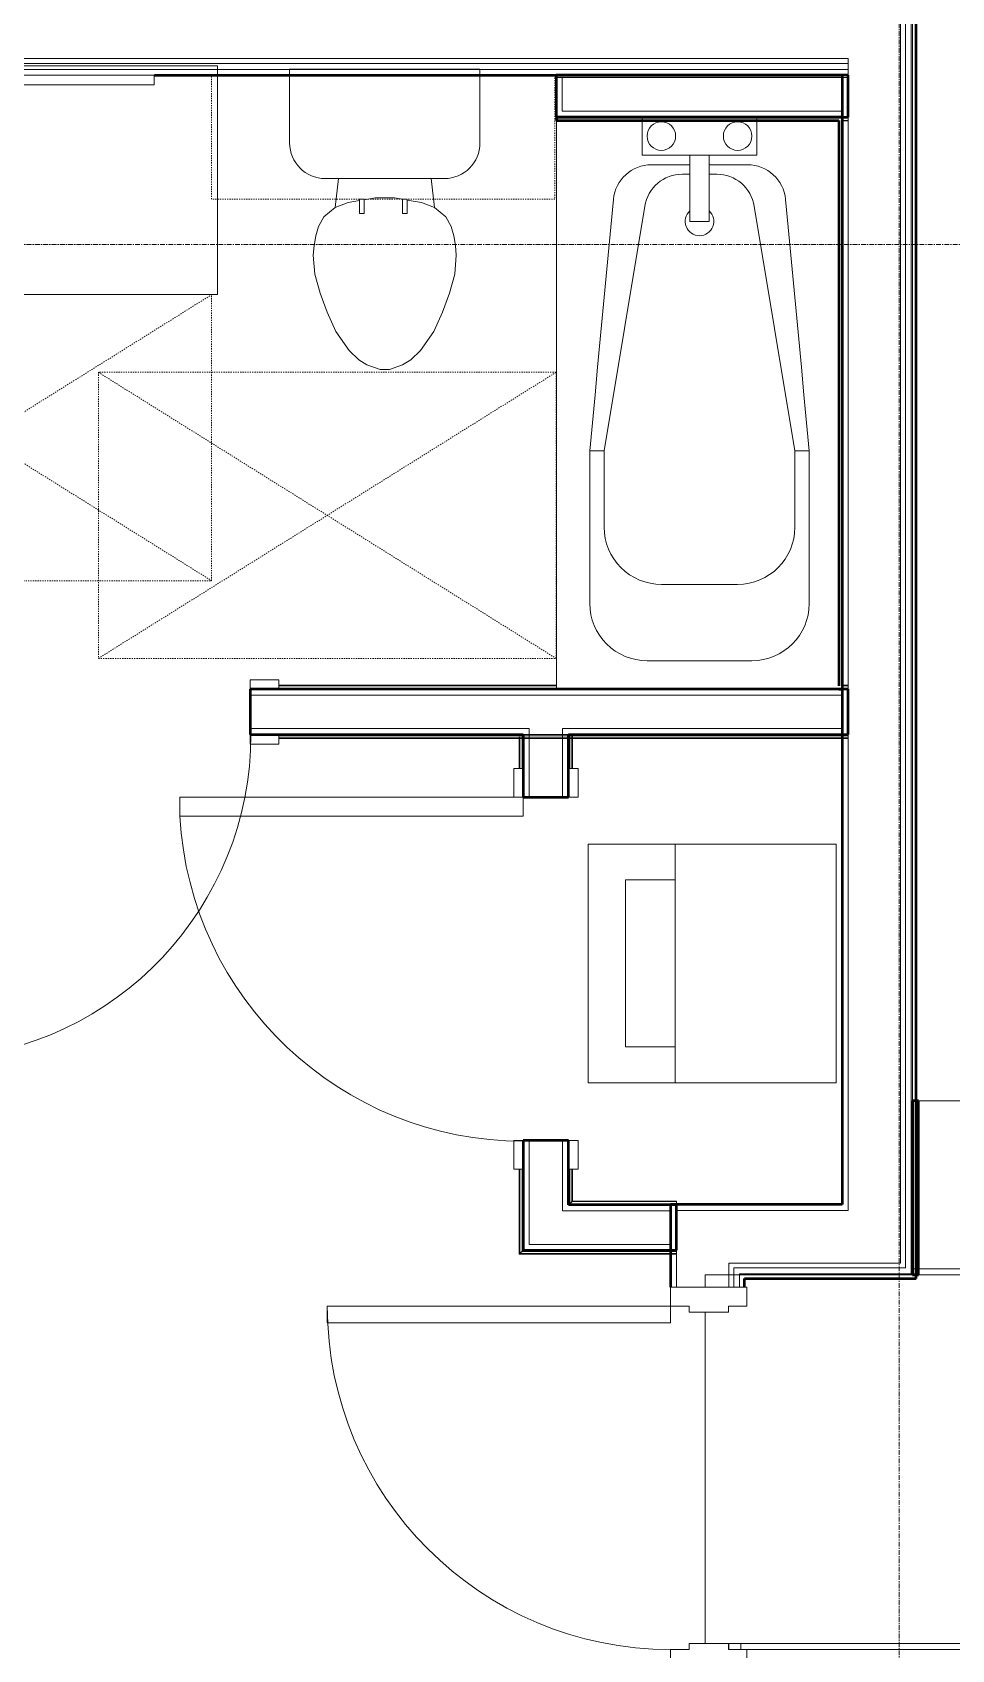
# Model space of a CAD drawing. Header units: inches. Extents: x -4218 to -1830, y 9767 to 12426.
# Drawn here: x -3572.2 to -3475.8, y 10668.9 to 10838.4 of the extents above; entities that cross this region are included whole.
import ezdxf

# ---------------------------------------------------------------- set-up
doc = ezdxf.new("R2010")
doc.units = ezdxf.units.IN
doc.header["$MEASUREMENT"] = 0
doc.linetypes.add('Dash', pattern=[0.25, 0.125, -0.125])
doc.linetypes.add('Grid Line 1_2_', pattern=[0.875, 0.5, -0.125, 0.125, -0.125])
for name, color, linetype, lineweight in [('0-1', 7, 'Continuous', 5), ('0-2', 253, 'Continuous', 9), ('0-3', 7, 'Continuous', 9), ('A-DOOR-1', 7, 'Continuous', 9), ('A-DOOR-2', 50, 'Continuous', 20), ('A-DOOR-FRAM-1', 50, 'Continuous', 20), ('A-FLOR-1', 253, 'Continuous', 9), ('A-FLOR-2', 252, 'Continuous', 9), ('A-FLOR-3', 7, 'Continuous', 9), ('A-FLOR-5', 192, 'Continuous', 9), ('A-GENM-HDLN-1', 7, 'Dash', 9), ('A-WALL-1', 250, 'Continuous', 50), ('A-WALL-2', 10, 'Continuous', 13), ('A-WALL-3', 254, 'Continuous', 9), ('A-WALL-4', 253, 'Continuous', 9), ('A-WALL-5', 252, 'Continuous', 9), ('A-WALL-6', 7, 'Continuous', 9), ('I-WALL-1', 250, 'Continuous', 50), ('I-WALL-2', 254, 'Continuous', 9), ('I-WALL-3', 253, 'Continuous', 9), ('I-WALL-4', 252, 'Continuous', 9), ('P-SANR-FIXT-1', 7, 'Continuous', 9), ('P-SANR-FIXT-2', 253, 'Continuous', 9), ('P-SANR-FIXT-3', 252, 'Continuous', 9), ('P-SANR-FIXT-4', 254, 'Continuous', 9), ('Q-CASE-1', 252, 'Continuous', 9), ('Q-CASE-2', 7, 'Continuous', 9), ('Q-CASE-4', 7, 'Dash', 9), ('Q-CASE-5', 254, 'Continuous', 9), ('S-GRID-1', 1, 'Grid Line 1_2_', 9)]:
    doc.layers.add(name, color=color, linetype=linetype, lineweight=lineweight)

# ---------------------------------------------------------------- blocks, each defined once
blk = doc.blocks.new('Basic Wall _ INT - W4BØF - _5_8 GYP - 2X4 WOOD_BATT_ - 5_8 GYP_ - ___-2688236-BACKGROUND - 3RD FLOOR')
at = {"layer": 'A-WALL-3'}
for p, q in [((-3486.67, 10769.92), (-3486.67, 10769.98)), ((-3486.67, 10769.77), (-3486.67, 10769.92)), ((-3486.67, 10769.7), (-3486.67, 10769.77)), ((-3486.67, 10769.56), (-3486.67, 10769.59))]:
    blk.add_line(p, q, dxfattribs=at)
at = {"layer": 'A-WALL-4'}
for p, q in [((-3649.16, 10769.98), (-3649.1, 10769.92)), ((-3649.1, 10769.92), (-3648.95, 10769.77)), ((-3648.95, 10769.77), (-3648.89, 10769.7)), ((-3648.77, 10769.59), (-3648.75, 10769.56)), ((-3615.25, 10769.92), (-3620, 10769.92)), ((-3620, 10769.56), (-3615.25, 10769.56)), ((-3586.37, 10769.56), (-3583.37, 10769.56)), ((-3549.37, 10769.56), (-3546.37, 10769.56)), ((-3486.67, 10769.92), (-3487.26, 10769.92)), ((-3487.26, 10769.56), (-3486.67, 10769.56)), ((-3486.67, 10769.98), (-3486.67, 10769.86)), ((-3486.67, 10769.86), (-3486.67, 10769.69)), ((-3486.67, 10769.69), (-3486.67, 10769.65)), ((-3486.67, 10769.69), (-3486.67, 10769.69)), ((-3486.67, 10769.65), (-3486.67, 10769.61)), ((-3486.67, 10769.61), (-3486.67, 10769.56))]:
    blk.add_line(p, q, dxfattribs=at)
at = {"layer": 'A-WALL-5'}
for p, q in [((-3621, 10769.92), (-3649.1, 10769.92)), ((-3648.75, 10769.56), (-3620, 10769.56)), ((-3615.25, 10769.98), (-3620, 10769.98)), ((-3615.27, 10769.69), (-3619.98, 10769.69)), ((-3615.25, 10769.56), (-3586.37, 10769.56)), ((-3586.37, 10769.92), (-3614.25, 10769.92)), ((-3517.26, 10769.92), (-3546.37, 10769.92)), ((-3546.37, 10769.56), (-3517.26, 10769.56)), ((-3486.67, 10769.98), (-3487.26, 10769.98)), ((-3486.67, 10769.69), (-3487.26, 10769.69))]:
    blk.add_line(p, q, dxfattribs=at)
at = {"layer": 'A-WALL-6'}
for p, q in [((-3621, 10769.98), (-3649.16, 10769.98)), ((-3620, 10769.69), (-3648.87, 10769.69)), ((-3586.37, 10769.69), (-3615.25, 10769.69)), ((-3586.37, 10769.98), (-3614.25, 10769.98)), ((-3517.26, 10769.98), (-3546.37, 10769.98)), ((-3517.26, 10769.69), (-3546.37, 10769.69))]:
    blk.add_line(p, q, dxfattribs=at)
at = {"layer": 'A-WALL-6', "flags": 128}
for points in [[(-3648.87, 10769.69), (-3648.89, 10769.71), (-3648.95, 10769.77), (-3649.04, 10769.86), (-3649.16, 10769.98)], [(-3648.79, 10769.61), (-3648.81, 10769.63), (-3648.83, 10769.65), (-3648.85, 10769.67), (-3648.86, 10769.68), (-3648.87, 10769.69), (-3648.87, 10769.69)]]:
    blk.add_lwpolyline(points, dxfattribs=at)
blk = doc.blocks.new('Basic Wall _ INT - W4BØF - _5_8 GYP - 2X4 WOOD_BATT_ - 5_8 GYP_ - ___-2688237-BACKGROUND - 3RD FLOOR')
at = {"layer": 'A-WALL-3'}
for p, q in [((-3486.67, 10764.79), (-3486.67, 10764.81)), ((-3486.67, 10764.61), (-3486.67, 10764.67)), ((-3486.67, 10764.46), (-3486.67, 10764.61)), ((-3486.67, 10764.4), (-3486.67, 10764.46))]:
    blk.add_line(p, q, dxfattribs=at)
at = {"layer": 'A-WALL-4'}
for p, q in [((-3644, 10764.81), (-3643.97, 10764.79)), ((-3643.86, 10764.67), (-3643.8, 10764.61)), ((-3643.79, 10764.61), (-3643.65, 10764.46)), ((-3643.65, 10764.46), (-3643.59, 10764.4)), ((-3620.31, 10764.46), (-3620.41, 10764.46)), ((-3620.21, 10764.46), (-3620.29, 10764.46)), ((-3620.15, 10764.46), (-3620.2, 10764.46)), ((-3620, 10764.81), (-3615.25, 10764.81)), ((-3615.9, 10764.46), (-3619.99, 10764.46)), ((-3615.25, 10764.46), (-3615.87, 10764.46)), ((-3615.05, 10764.46), (-3615.1, 10764.46)), ((-3614.97, 10764.46), (-3615.05, 10764.46)), ((-3614.85, 10764.46), (-3614.95, 10764.46)), ((-3591.55, 10764.46), (-3591.66, 10764.46)), ((-3591.46, 10764.46), (-3591.54, 10764.46)), ((-3591.4, 10764.46), (-3591.45, 10764.46)), ((-3591.25, 10764.81), (-3586.5, 10764.81)), ((-3586.5, 10764.46), (-3591.25, 10764.46)), ((-3586.37, 10764.81), (-3585.98, 10764.81)), ((-3549.37, 10764.81), (-3546.37, 10764.81)), ((-3521.05, 10764.46), (-3521.16, 10764.46)), ((-3520.96, 10764.46), (-3521.04, 10764.46)), ((-3520.9, 10764.46), (-3520.95, 10764.46)), ((-3520.75, 10764.81), (-3516, 10764.81)), ((-3516.62, 10764.46), (-3520.72, 10764.46)), ((-3516, 10764.46), (-3516.59, 10764.46)), ((-3515.8, 10764.46), (-3515.85, 10764.46)), ((-3515.71, 10764.46), (-3515.8, 10764.46)), ((-3515.59, 10764.46), (-3515.7, 10764.46)), ((-3487.3, 10764.81), (-3486.67, 10764.81)), ((-3486.67, 10764.46), (-3487.3, 10764.46)), ((-3486.67, 10764.81), (-3486.67, 10764.77)), ((-3486.67, 10764.77), (-3486.67, 10764.75)), ((-3486.67, 10764.75), (-3486.67, 10764.69)), ((-3486.67, 10764.69), (-3486.67, 10764.69)), ((-3486.67, 10764.69), (-3486.67, 10764.52)), ((-3486.67, 10764.52), (-3486.67, 10764.4))]:
    blk.add_line(p, q, dxfattribs=at)
at = {"layer": 'A-WALL-5'}
for p, q in [((-3644, 10764.81), (-3620, 10764.81)), ((-3620.41, 10764.46), (-3643.65, 10764.46)), ((-3620.31, 10764.4), (-3620.41, 10764.4)), ((-3620.21, 10764.4), (-3620.29, 10764.4)), ((-3620.15, 10764.4), (-3620.2, 10764.4)), ((-3620, 10764.69), (-3615.88, 10764.69)), ((-3615.9, 10764.4), (-3619.99, 10764.4)), ((-3615.87, 10764.69), (-3615.25, 10764.69)), ((-3615.25, 10764.4), (-3615.87, 10764.4)), ((-3615.25, 10764.81), (-3591.25, 10764.81)), ((-3615.05, 10764.4), (-3615.1, 10764.4)), ((-3614.97, 10764.4), (-3615.05, 10764.4)), ((-3614.85, 10764.4), (-3614.95, 10764.4)), ((-3591.66, 10764.46), (-3614.84, 10764.46)), ((-3591.56, 10764.4), (-3591.66, 10764.4)), ((-3591.46, 10764.4), (-3591.54, 10764.4)), ((-3591.4, 10764.4), (-3591.45, 10764.4)), ((-3591.25, 10764.69), (-3590.64, 10764.69)), ((-3586.5, 10764.4), (-3591.25, 10764.4)), ((-3590.62, 10764.69), (-3587.12, 10764.69)), ((-3587.1, 10764.69), (-3586.5, 10764.69)), ((-3586.5, 10764.81), (-3586.37, 10764.81)), ((-3546.37, 10764.81), (-3520.75, 10764.81)), ((-3521.16, 10764.46), (-3546.37, 10764.46)), ((-3521.05, 10764.4), (-3521.16, 10764.4)), ((-3520.96, 10764.4), (-3521.04, 10764.4)), ((-3520.9, 10764.4), (-3520.95, 10764.4)), ((-3520.74, 10764.69), (-3516.62, 10764.69)), ((-3516.62, 10764.4), (-3520.71, 10764.4)), ((-3516.61, 10764.69), (-3516, 10764.69)), ((-3516, 10764.4), (-3516.58, 10764.4)), ((-3516, 10764.81), (-3487.3, 10764.81)), ((-3515.8, 10764.4), (-3515.85, 10764.4)), ((-3515.71, 10764.4), (-3515.8, 10764.4)), ((-3515.59, 10764.4), (-3515.7, 10764.4)), ((-3487.3, 10764.46), (-3515.59, 10764.46)), ((-3487.3, 10764.69), (-3486.67, 10764.69)), ((-3486.67, 10764.4), (-3487.3, 10764.4))]:
    blk.add_line(p, q, dxfattribs=at)
at = {"layer": 'A-WALL-6'}
for p, q in [((-3643.87, 10764.69), (-3620, 10764.69)), ((-3620.41, 10764.4), (-3643.59, 10764.4)), ((-3615.25, 10764.69), (-3591.25, 10764.69)), ((-3591.66, 10764.4), (-3614.84, 10764.4)), ((-3586.5, 10764.69), (-3586.37, 10764.69)), ((-3546.37, 10764.69), (-3520.75, 10764.69)), ((-3521.16, 10764.4), (-3546.37, 10764.4)), ((-3516, 10764.69), (-3487.3, 10764.69)), ((-3487.3, 10764.4), (-3515.59, 10764.4))]:
    blk.add_line(p, q, dxfattribs=at)
at = {"layer": 'A-WALL-6', "flags": 128}
for points in [[(-3643.87, 10764.69), (-3643.88, 10764.69), (-3643.88, 10764.7), (-3643.9, 10764.71), (-3643.91, 10764.73), (-3643.93, 10764.75), (-3643.96, 10764.77)], [(-3643.59, 10764.4), (-3643.7, 10764.52), (-3643.8, 10764.61), (-3643.85, 10764.67), (-3643.87, 10764.69)]]:
    blk.add_lwpolyline(points, dxfattribs=at)
blk = doc.blocks.new('Basic Wall _ INT - W4BØF - _5_8 GYP - 2X4 WOOD_BATT_ - 5_8 GYP_ - ___-2688238-BACKGROUND - 3RD FLOOR')
at = {"layer": 'A-WALL-3'}
for p, q in [((-3504.67, 10710.54), (-3504.67, 10710.61)), ((-3504.67, 10710.4), (-3504.67, 10710.54)), ((-3504.67, 10710.33), (-3504.67, 10710.4))]:
    blk.add_line(p, q, dxfattribs=at)
at = {"layer": 'A-WALL-4'}
for p, q in [((-3521.1, 10710.4), (-3521.16, 10710.33)), ((-3520.95, 10710.54), (-3521.1, 10710.4)), ((-3520.89, 10710.61), (-3520.95, 10710.54)), ((-3520.75, 10710.75), (-3520.77, 10710.72)), ((-3505.3, 10710.75), (-3504.67, 10710.75)), ((-3504.67, 10710.4), (-3505.3, 10710.4)), ((-3504.67, 10710.72), (-3504.67, 10710.75)), ((-3504.67, 10710.6), (-3504.67, 10710.54)), ((-3504.67, 10710.54), (-3504.67, 10710.45)), ((-3504.67, 10710.45), (-3504.67, 10710.33))]:
    blk.add_line(p, q, dxfattribs=at)
at = {"layer": 'A-WALL-5'}
for p, q in [((-3505.3, 10710.4), (-3521.1, 10710.4)), ((-3520.75, 10710.75), (-3505.3, 10710.75)), ((-3505.3, 10710.62), (-3504.67, 10710.62)), ((-3504.67, 10710.33), (-3505.3, 10710.33)), ((-3504.67, 10710.75), (-3504.67, 10710.7)), ((-3504.67, 10710.7), (-3504.67, 10710.68)), ((-3504.67, 10710.68), (-3504.67, 10710.63)), ((-3504.67, 10710.63), (-3504.67, 10710.62)), ((-3504.67, 10710.62), (-3504.67, 10710.6))]:
    blk.add_line(p, q, dxfattribs=at)
at = {"layer": 'A-WALL-6'}
for p, q in [((-3505.3, 10710.33), (-3521.16, 10710.33)), ((-3520.87, 10710.62), (-3505.3, 10710.62))]:
    blk.add_line(p, q, dxfattribs=at)
at = {"layer": 'A-WALL-6', "flags": 128}
for points in [[(-3521.16, 10710.33), (-3521.04, 10710.45), (-3520.95, 10710.54), (-3520.89, 10710.6), (-3520.87, 10710.62)], [(-3520.87, 10710.62), (-3520.87, 10710.62), (-3520.86, 10710.63), (-3520.85, 10710.65), (-3520.83, 10710.66), (-3520.81, 10710.68), (-3520.79, 10710.7)]]:
    blk.add_lwpolyline(points, dxfattribs=at)
blk = doc.blocks.new('Basic Wall _ INT - W4BØF - _5_8 GYP - 2X4 WOOD_BATT_ - 5_8 GYP_ - ___-2688239-BACKGROUND - 3RD FLOOR')
at = {"layer": 'A-WALL-4'}
for p, q in [((-3515.97, 10715.52), (-3516, 10715.5)), ((-3515.8, 10715.7), (-3515.86, 10715.64)), ((-3515.65, 10715.85), (-3515.79, 10715.7)), ((-3515.59, 10715.91), (-3515.65, 10715.85)), ((-3505.26, 10715.5), (-3504.67, 10715.5)), ((-3504.67, 10715.5), (-3504.67, 10715.52))]:
    blk.add_line(p, q, dxfattribs=at)
at = {"layer": 'A-WALL-5'}
for p, q in [((-3516, 10715.5), (-3505.3, 10715.5)), ((-3504.67, 10715.85), (-3515.65, 10715.85)), ((-3504.67, 10715.85), (-3504.67, 10715.91)), ((-3504.67, 10715.7), (-3504.67, 10715.85)), ((-3504.67, 10715.64), (-3504.67, 10715.7)), ((-3504.67, 10715.54), (-3504.67, 10715.5))]:
    blk.add_line(p, q, dxfattribs=at)
at = {"layer": 'A-WALL-6'}
for p, q in [((-3504.67, 10715.62), (-3515.87, 10715.62)), ((-3504.67, 10715.91), (-3515.59, 10715.91)), ((-3504.67, 10715.91), (-3504.67, 10715.62)), ((-3504.67, 10715.62), (-3504.67, 10715.54))]:
    blk.add_line(p, q, dxfattribs=at)
at = {"layer": 'A-WALL-6', "flags": 128}
for points in [[(-3515.96, 10715.54), (-3515.93, 10715.56), (-3515.91, 10715.58), (-3515.9, 10715.6), (-3515.88, 10715.61), (-3515.88, 10715.62), (-3515.87, 10715.62)], [(-3515.87, 10715.62), (-3515.85, 10715.64), (-3515.8, 10715.7), (-3515.7, 10715.79), (-3515.59, 10715.91)]]:
    blk.add_lwpolyline(points, dxfattribs=at)
blk = doc.blocks.new('SWING - SINGLE - FLUSH - 2-10 x 6-8 - PRIVACY-3199407-BACKGROUND - 3RD FLOOR')
at = {"layer": 'A-DOOR-1'}
blk.add_arc((17, 2.37), 34.07, 93.3657, 180, dxfattribs=at)
at = {"layer": 'A-DOOR-2'}
for p, q in [((15, 2.37), (15, 36.38)), ((17, 36.38), (15, 36.38)), ((17, 2.37), (17, 36.38)), ((17, 2.37), (15, 2.37))]:
    blk.add_line(p, q, dxfattribs=at)
at = {"layer": 'A-DOOR-FRAM-1'}
for p, q in [((-17, 3.37), (-20, 3.37)), ((-20, 3.37), (-20, 2.37)), ((-20, 2.37), (-17, 2.37)), ((-17, 2.37), (-17, 3.37)), ((20, 3.37), (17, 3.37)), ((17, 3.37), (17, 2.37)), ((17, 2.37), (20, 2.37)), ((20, 2.37), (20, 3.37)), ((-17, -2.38), (-20, -2.38)), ((-20, -2.38), (-20, -3.38)), ((-20, -3.38), (-17, -3.38)), ((-17, -3.38), (-17, -2.38)), ((20, -2.38), (17, -2.38)), ((17, -2.38), (17, -3.38)), ((17, -3.38), (20, -3.38)), ((20, -3.38), (20, -2.38))]:
    blk.add_line(p, q, dxfattribs=at)
blk = doc.blocks.new('Basic Wall _ INT - W4BØF - _5_8 GYP - 2X4 WOOD_BATT_ - 5_8 GYP_ - ___-2688240-BACKGROUND - 3RD FLOOR')
at = {"layer": 'A-WALL-3'}
for p, q in [((-3521.1, 10764.81), (-3521.16, 10764.81)), ((-3520.95, 10764.81), (-3521.1, 10764.81)), ((-3520.89, 10764.81), (-3520.95, 10764.81)), ((-3520.75, 10764.81), (-3520.77, 10764.81))]:
    blk.add_line(p, q, dxfattribs=at)
at = {"layer": 'A-WALL-4'}
for p, q in [((-3521.16, 10764.81), (-3520.95, 10764.81)), ((-3521.1, 10764.57), (-3521.1, 10764.4)), ((-3520.95, 10764.81), (-3520.87, 10764.81)), ((-3520.87, 10764.81), (-3520.81, 10764.81)), ((-3520.87, 10764.81), (-3520.87, 10764.81)), ((-3520.75, 10758.25), (-3520.75, 10761.25)), ((-3520.75, 10719.25), (-3520.75, 10722.25)), ((-3521.16, 10710.33), (-3521.1, 10710.4)), ((-3521.1, 10710.4), (-3520.95, 10710.54)), ((-3520.95, 10710.54), (-3520.89, 10710.61)), ((-3520.77, 10710.72), (-3520.75, 10710.75))]:
    blk.add_line(p, q, dxfattribs=at)
at = {"layer": 'A-WALL-5'}
for p, q in [((-3521.16, 10764.57), (-3521.16, 10764.4)), ((-3521.1, 10764.4), (-3521.1, 10761.25)), ((-3520.81, 10764.81), (-3520.79, 10764.81)), ((-3520.79, 10764.81), (-3520.75, 10764.81)), ((-3520.75, 10761.25), (-3520.75, 10764.81)), ((-3521.1, 10719.25), (-3521.1, 10710.4)), ((-3520.75, 10710.75), (-3520.75, 10719.25))]:
    blk.add_line(p, q, dxfattribs=at)
at = {"layer": 'A-WALL-6'}
for p, q in [((-3521.16, 10764.4), (-3521.16, 10761.25)), ((-3520.87, 10764.81), (-3520.87, 10761.25)), ((-3521.16, 10719.25), (-3521.16, 10710.33)), ((-3520.87, 10719.25), (-3520.87, 10710.62))]:
    blk.add_line(p, q, dxfattribs=at)
at = {"layer": 'A-WALL-6', "flags": 128}
for points in [[(-3520.87, 10710.62), (-3520.89, 10710.6), (-3520.95, 10710.54), (-3521.04, 10710.45), (-3521.16, 10710.33)], [(-3520.79, 10710.7), (-3520.81, 10710.68), (-3520.83, 10710.66), (-3520.85, 10710.65), (-3520.86, 10710.63), (-3520.87, 10710.62), (-3520.87, 10710.62)]]:
    blk.add_lwpolyline(points, dxfattribs=at)
blk = doc.blocks.new('Basic Wall _ INT - W4BØF - _5_8 GYP - 2X4 WOOD_BATT_ - 5_8 GYP_ - ___-2688241-BACKGROUND - 3RD FLOOR')
at = {"layer": 'A-WALL-3'}
for p, q in [((-3515.97, 10764.81), (-3516, 10764.81)), ((-3515.8, 10764.81), (-3515.86, 10764.81)), ((-3515.65, 10764.81), (-3515.79, 10764.81)), ((-3515.59, 10764.81), (-3515.65, 10764.81))]:
    blk.add_line(p, q, dxfattribs=at)
at = {"layer": 'A-WALL-4'}
for p, q in [((-3515.93, 10764.81), (-3515.91, 10764.81)), ((-3515.91, 10764.81), (-3515.9, 10764.81)), ((-3515.9, 10764.81), (-3515.88, 10764.81)), ((-3515.88, 10764.81), (-3515.87, 10764.81)), ((-3515.88, 10764.81), (-3515.88, 10764.81)), ((-3515.87, 10764.81), (-3515.7, 10764.81)), ((-3515.7, 10764.81), (-3515.59, 10764.81)), ((-3515.65, 10764.61), (-3515.65, 10764.56)), ((-3515.65, 10764.52), (-3515.65, 10764.4)), ((-3516, 10758.25), (-3516, 10761.25)), ((-3516, 10719.25), (-3516, 10722.25)), ((-3516, 10715.5), (-3515.97, 10715.52)), ((-3515.86, 10715.64), (-3515.8, 10715.7)), ((-3515.79, 10715.7), (-3515.65, 10715.85)), ((-3515.65, 10715.85), (-3515.59, 10715.91))]:
    blk.add_line(p, q, dxfattribs=at)
at = {"layer": 'A-WALL-5'}
for p, q in [((-3516, 10764.81), (-3515.96, 10764.81)), ((-3516, 10761.25), (-3516, 10764.81)), ((-3515.96, 10764.81), (-3515.93, 10764.81)), ((-3515.65, 10764.4), (-3515.65, 10761.25)), ((-3515.59, 10764.61), (-3515.59, 10764.56)), ((-3515.59, 10764.52), (-3515.59, 10764.4)), ((-3516, 10715.5), (-3516, 10719.25)), ((-3515.65, 10719.23), (-3515.65, 10715.85))]:
    blk.add_line(p, q, dxfattribs=at)
at = {"layer": 'A-WALL-6'}
for p, q in [((-3515.87, 10761.25), (-3515.87, 10764.81)), ((-3515.59, 10764.4), (-3515.59, 10761.25)), ((-3515.87, 10715.62), (-3515.87, 10719.25)), ((-3515.59, 10719.25), (-3515.59, 10715.91))]:
    blk.add_line(p, q, dxfattribs=at)
at = {"layer": 'A-WALL-6', "flags": 128}
for points in [[(-3515.87, 10715.62), (-3515.88, 10715.62), (-3515.88, 10715.61), (-3515.9, 10715.6), (-3515.91, 10715.58), (-3515.93, 10715.56), (-3515.96, 10715.54)], [(-3515.59, 10715.91), (-3515.7, 10715.79), (-3515.8, 10715.7), (-3515.85, 10715.64), (-3515.87, 10715.62)]]:
    blk.add_lwpolyline(points, dxfattribs=at)
blk = doc.blocks.new('Stacked Washer and Dryer - 26_x25_ - Private-1372850-BACKGROUND - 3RD FLOOR')
at = {"layer": 'P-SANR-FIXT-1'}
for p, q in [((0, 12.5), (26, 12.5)), ((0, 12.5), (0, -12.5)), ((16.90625, -12.5), (16.90625, 12.5)), ((26, 12.5), (26, -12.5)), ((22.09375, 8.75), (16.90625, 8.75)), ((22.09375, -8.75), (22.09375, 8.75)), ((16.90625, -8.75), (22.09375, -8.75)), ((26, -12.5), (0, -12.5))]:
    blk.add_line(p, q, dxfattribs=at)
blk = doc.blocks.new('SWING - SINGLE - FLUSH - 3-0 x 6-8 - PASSAGE-3208150-BACKGROUND - 3RD FLOOR')
at = {"layer": 'A-DOOR-1'}
blk.add_arc((18, 2.37), 36.07, 93.1789, 180, dxfattribs=at)
at = {"layer": 'A-DOOR-2'}
for p, q in [((16, 2.37), (16, 38.39)), ((18, 38.39), (16, 38.39)), ((18, 2.37), (18, 38.39)), ((18, 2.37), (16, 2.37))]:
    blk.add_line(p, q, dxfattribs=at)
at = {"layer": 'A-DOOR-FRAM-1'}
for p, q in [((-18, 3.37), (-21, 3.37)), ((-21, 3.37), (-21, 2.37)), ((-21, 2.37), (-18, 2.37)), ((-18, 2.37), (-18, 3.37)), ((21, 3.37), (18, 3.37)), ((18, 3.37), (18, 2.37)), ((18, 2.37), (21, 2.37)), ((21, 2.37), (21, 3.37)), ((-18, -2.38), (-21, -2.38)), ((-21, -2.38), (-21, -3.38)), ((-21, -3.38), (-18, -3.38)), ((-18, -3.38), (-18, -2.38)), ((21, -2.38), (18, -2.38)), ((18, -2.38), (18, -3.38)), ((18, -3.38), (21, -3.38)), ((21, -3.38), (21, -2.38))]:
    blk.add_line(p, q, dxfattribs=at)
blk = doc.blocks.new('Toilet-Domestic-3D - Toilet-Domestic-3D-V84-BACKGROUND - 3RD FLOOR')
at = {"layer": 'P-SANR-FIXT-1'}
for p, q in [((-9.98, 11.75), (-9.98, 18.85)), ((9.98, 18.85), (9.98, 11.75)), ((6.25, 8.02), (-6.25, 8.02)), ((-4.86, 8.02), (-5.21, 5)), ((4.86, 8.02), (5.21, 5)), ((-3.84, 5.5), (-5.21, 5)), ((-2.65, 5.71), (-3.84, 5.5)), ((-1, 6), (-2.16, 5.8)), ((1, 6), (-1, 6)), ((1.85, 5.85), (1, 6)), ((3.84, 5.5), (2.34, 5.76)), ((5.21, 5), (3.84, 5.5)), ((-6.4, 4), (-6.97, 3)), ((-5.21, 5), (-6.4, 4)), ((6.4, 4), (5.21, 5)), ((6.97, 3), (6.4, 4)), ((-7.24, 2), (-7.41, 1)), ((-6.97, 3), (-7.24, 2)), ((7.24, 2), (6.97, 3)), ((7.41, 1), (7.24, 2)), ((-7.41, 1), (-7.5, 0)), ((7.5, 0), (7.41, 1)), ((-7.5, 0), (-7.33, -1.99)), ((7.33, -1.99), (7.5, 0)), ((-7.33, -1.99), (-6.79, -4)), ((6.79, -4), (7.33, -1.99)), ((-6.79, -4), (-6.06, -6)), ((6.06, -6), (6.79, -4)), ((-6.06, -6), (-5.13, -8)), ((5.13, -8), (6.06, -6)), ((-5.13, -8), (-3.74, -10)), ((3.74, -10), (5.13, -8)), ((-3.74, -10), (-2.74, -11)), ((2.74, -11), (3.74, -10)), ((-2.74, -11), (-1.87, -11.5)), ((-1.87, -11.5), (-0.5, -12)), ((0.5, -12), (1.87, -11.5)), ((1.87, -11.5), (2.74, -11)), ((-0.5, -12), (0.5, -12))]:
    blk.add_line(p, q, dxfattribs=at)
for centre, start, end in [((-6.25, 11.75), 180, 270), ((6.25, 11.75), 270, 360)]:
    blk.add_arc(centre, 3.73, start, end, dxfattribs=at)
at = {"layer": 'P-SANR-FIXT-2'}
blk.add_line((-9.98, 19.48), (9.98, 19.48), dxfattribs=at)
at = {"layer": 'P-SANR-FIXT-3'}
for p, q in [((-9.98, 18.85), (-9.98, 19.48)), ((9.98, 19.48), (9.98, 18.85))]:
    blk.add_line(p, q, dxfattribs=at)
blk = doc.blocks.new('Bath Vanity - Bath Vanity 60_-3150019-BACKGROUND - 3RD FLOOR')
at = {"layer": 'Q-CASE-1'}
for p, q in [((-29.26, 1), (-29.26, 0)), ((30.74, 0), (30.74, 1)), ((-29.26, 0), (30.74, 0))]:
    blk.add_line(p, q, dxfattribs=at)
at = {"layer": 'Q-CASE-2'}
for p, q in [((30.74, 24), (-29.26, 24)), ((-29.26, 24), (-29.26, 1)), ((30.74, 1), (30.74, 24))]:
    blk.add_line(p, q, dxfattribs=at)
blk = doc.blocks.new('Bath Tub - Maestro - 60_x30_-V92-BACKGROUND - 3RD FLOOR')
at = {"layer": 'P-SANR-FIXT-1'}
for p, q in [((35, 26.5), (51, 26.5)), ((35, 26.5), (35, 25)), ((35, 25), (9.35, 20.74)), ((43, 25), (35, 25)), ((4, 21), (0.37, 21)), ((4, 16), (4, 21)), ((57, 20.5), (57, 9.5)), ((5, 16), (5, 20.04)), ((49, 11), (49, 19)), ((4, 14), (4, 16)), ((4, 16), (10.94, 16)), ((6, 16.8), (6, 16)), ((10.94, 14), (10.94, 16)), ((4, 9), (4, 14)), ((10.94, 14), (4, 14)), ((5, 9.96), (5, 14)), ((6, 14), (6, 13.2)), ((0.37, 9), (4, 9)), ((9.35, 9.26), (35, 5)), ((35, 3.5), (35, 5)), ((35, 5), (43, 5)), ((51, 3.5), (35, 3.5)), ((0.37, 0), (59.62, 0))]:
    blk.add_line(p, q, dxfattribs=at)
at = {"layer": 'P-SANR-FIXT-1', "flags": 128}
for points in [[(8.63, 24.03), (11.56, 24.3), (14.49, 24.58), (17.42, 24.85), (20.35, 25.13), (23.28, 25.4), (26.21, 25.68), (29.14, 25.95), (32.07, 26.23), (35, 26.5)], [(35, 3.5), (32.07, 3.77), (29.14, 4.05), (26.21, 4.32), (23.28, 4.6), (20.35, 4.87), (17.42, 5.15), (14.49, 5.42), (11.56, 5.7), (8.63, 5.97)]]:
    blk.add_lwpolyline(points, dxfattribs=at)
at = {"layer": 'P-SANR-FIXT-1'}
for centre, radius, start, end in [((51, 20.5), 6, 360, 90), ((9, 20.04), 4, 95.3558, 180), ((43, 19), 6, 360, 90), ((2, 19), 1.5, 360, 180), ((10, 16.8), 4, 99.4223, 180), ((2, 19), 1.5, 180, 360), ((10.94, 15), 1.5, 360, 137.9289), ((10.94, 15), 1.5, 222.0711, 360), ((2, 11), 1.5, 360, 180), ((10, 13.2), 4, 180, 260.5777), ((2, 11), 1.5, 180, 360), ((43, 11), 6, 270, 0), ((9, 9.96), 4, 180, 264.6442), ((51, 9.5), 6, 270, 360)]:
    blk.add_arc(centre, radius, start, end, dxfattribs=at)
at = {"layer": 'P-SANR-FIXT-2'}
for p, q in [((60, 30), (0, 30)), ((0, 29.97), (0, 21)), ((60, 0), (60, 29.97)), ((0, 21), (0, 9)), ((0, 9), (0, 0))]:
    blk.add_line(p, q, dxfattribs=at)
at = {"layer": 'P-SANR-FIXT-3'}
for p, q in [((0.37, 21), (0, 21)), ((0, 9), (0.37, 9)), ((0, 0), (0.37, 0)), ((59.62, 0), (60, 0))]:
    blk.add_line(p, q, dxfattribs=at)
at = {"layer": 'P-SANR-FIXT-4'}
blk.add_line((0, 21), (0, 9), dxfattribs=at)
blk = doc.blocks.new('ADA Clearances - 30_x48_-3054095-BACKGROUND - 3RD FLOOR')
at = {"layer": 'A-GENM-HDLN-1'}
for p, q in [((15, -24), (-15, 24)), ((-15, -24), (15, 24)), ((15, 24), (-15, 24)), ((-15, 24), (-15, -24)), ((15, -24), (15, 24)), ((-15, -24), (15, -24))]:
    blk.add_line(p, q, dxfattribs=at)
blk = doc.blocks.new('ADA Clearances - 30_x48_-V86-BACKGROUND - 3RD FLOOR')
at = {"layer": 'A-GENM-HDLN-1'}
for p, q in [((15, -24), (-15, 24)), ((-15, -24), (15, 24)), ((15, 24), (-15, 24)), ((15, -24), (15, 24)), ((-15, -24), (15, -24))]:
    blk.add_line(p, q, dxfattribs=at)
blk = doc.blocks.new('BATHROOM MIRROR - BATHROOM MIRROR 48_-3123886-BACKGROUND - 3RD FLOOR')
at = {"layer": 'Q-CASE-2'}
for p, q in [((-23.26, -23), (24.74, -23)), ((-23.26, -23), (-23.26, -24)), ((24.74, -24), (24.74, -23)), ((24.74, -24), (-23.26, -24))]:
    blk.add_line(p, q, dxfattribs=at)
at = {"layer": 'Q-CASE-5'}
blk.add_line((21.74, -24), (-20.26, -24), dxfattribs=at)
blk = doc.blocks.new('300 Series Wall Hung Cabinet_326 - 36_-2909953-BACKGROUND - 3RD FLOOR')
at = {"layer": 'Q-CASE-2'}
for p, q in [((-2.01, 14.69), (-2.5, 14.69)), ((-2.5, 14.69), (-2.5, 13.19)), ((-2.01, 13.19), (-2.01, 14.69)), ((2.49, 14.69), (2, 14.69)), ((2, 14.69), (2, 13.19)), ((2.49, 13.19), (2.49, 14.69)), ((-2.01, 13.19), (-2.5, 13.19)), ((2.49, 13.19), (2, 13.19))]:
    blk.add_line(p, q, dxfattribs=at)
at = {"layer": 'Q-CASE-4'}
for p, q in [((-18, 0.19), (-18, 13.19)), ((-18, 13.19), (18, 13.19)), ((18, 13.19), (18, 0.19)), ((18, 0.19), (-18, 0.19))]:
    blk.add_line(p, q, dxfattribs=at)
blk = doc.blocks.new('Basic Wall _ INT - W4FØF - INT - _5_8 GYP - 2X4 WOOD_BATT__ - ___-3084548-BACKGROUND - 3RD FLOOR')
at = {"layer": 'A-WALL-3'}
for p, q in [((-3486.67, 10829.54), (-3486.67, 10829.56)), ((-3486.67, 10829.36), (-3486.67, 10829.42)), ((-3486.67, 10829.21), (-3486.67, 10829.36)), ((-3486.67, 10829.15), (-3486.67, 10829.21))]:
    blk.add_line(p, q, dxfattribs=at)
at = {"layer": 'A-WALL-4'}
for p, q in [((-3486.67, 10829.56), (-3487.26, 10829.56)), ((-3487.26, 10829.21), (-3486.67, 10829.21)), ((-3486.67, 10829.56), (-3486.67, 10829.52)), ((-3486.67, 10829.52), (-3486.67, 10829.5)), ((-3486.67, 10829.5), (-3486.67, 10829.46)), ((-3486.67, 10829.46), (-3486.67, 10829.44)), ((-3486.67, 10829.44), (-3486.67, 10829.42)), ((-3486.67, 10829.42), (-3486.67, 10829.15))]:
    blk.add_line(p, q, dxfattribs=at)
at = {"layer": 'A-WALL-5'}
for p, q in [((-3517.3, 10829.56), (-3517.3, 10829.54)), ((-3517.3, 10829.42), (-3517.3, 10829.36)), ((-3517.3, 10829.36), (-3517.3, 10829.21)), ((-3517.3, 10829.21), (-3517.3, 10829.15)), ((-3487.26, 10829.44), (-3486.67, 10829.44)), ((-3487.26, 10829.15), (-3486.67, 10829.15))]:
    blk.add_line(p, q, dxfattribs=at)
at = {"layer": 'A-WALL-6'}
for p, q in [((-3517.3, 10829.52), (-3517.3, 10829.56)), ((-3517.3, 10829.44), (-3517.3, 10829.52)), ((-3517.3, 10829.15), (-3517.3, 10829.44))]:
    blk.add_line(p, q, dxfattribs=at)
blk = doc.blocks.new('CTR - 1st Phase - Unit Layouts_rvt-1-BACKGROUND - 3RD FLOOR')
at = {"layer": 'A-WALL-1'}
for p, q in [((-3486.67, 10833.94), (-3517.3, 10833.94)), ((-3517.3, 10833.94), (-3517.3, 10833.69)), ((-3517.3, 10833.69), (-3517.3, 10830.19)), ((-3486.67, 10833.69), (-3486.67, 10833.94)), ((-3486.67, 10830.19), (-3486.67, 10833.69)), ((-3517.3, 10830.19), (-3517.3, 10829.56)), ((-3486.67, 10829.56), (-3486.67, 10830.19)), ((-3517.3, 10829.56), (-3486.67, 10829.56)), ((-3487.64, 10829.56), (-3517.26, 10829.56)), ((-3517.26, 10829.56), (-3517.26, 10829.19)), ((-3517.26, 10829.19), (-3487.64, 10829.19)), ((-3487.26, 10829.56), (-3487.64, 10829.56)), ((-3487.64, 10829.19), (-3487.64, 10769.94)), ((-3487.26, 10769.56), (-3487.26, 10829.56)), ((-3486.67, 10769.56), (-3549.37, 10769.56)), ((-3549.37, 10769.56), (-3549.37, 10764.81)), ((-3487.64, 10769.56), (-3487.26, 10769.56)), ((-3486.67, 10768.94), (-3486.67, 10769.56)), ((-3486.67, 10765.44), (-3486.67, 10768.94)), ((-3549.37, 10764.81), (-3520.75, 10764.81)), ((-3520.75, 10764.81), (-3520.75, 10758.25)), ((-3516, 10764.81), (-3486.67, 10764.81)), ((-3516, 10758.25), (-3516, 10764.81)), ((-3486.67, 10764.81), (-3486.67, 10765.44)), ((-3520.75, 10758.25), (-3516, 10758.25)), ((-3520.75, 10722.25), (-3520.75, 10715.5)), ((-3516, 10722.25), (-3520.75, 10722.25)), ((-3516, 10715.5), (-3516, 10722.25)), ((-3520.75, 10715.5), (-3520.75, 10711.37)), ((-3504.67, 10715.5), (-3516, 10715.5)), ((-3504.67, 10714.87), (-3504.67, 10715.5)), ((-3504.67, 10711.37), (-3504.67, 10714.87)), ((-3520.75, 10711.37), (-3520.75, 10710.75)), ((-3504.67, 10710.75), (-3504.67, 10711.37)), ((-3520.75, 10710.75), (-3504.67, 10710.75))]:
    blk.add_line(p, q, dxfattribs=at)
at = {"layer": 'A-WALL-2'}
for p, q in [((-3517.3, 10833.69), (-3516.67, 10833.69)), ((-3516.67, 10833.69), (-3517.3, 10833.69)), ((-3516.67, 10833.69), (-3516.67, 10830.19)), ((-3487.3, 10833.69), (-3516.67, 10833.69)), ((-3487.3, 10833.69), (-3486.67, 10833.69)), ((-3487.3, 10830.19), (-3487.3, 10833.69)), ((-3486.67, 10833.69), (-3487.3, 10833.69)), ((-3487.3, 10830.19), (-3516.67, 10830.19)), ((-3549.37, 10768.94), (-3487.3, 10768.94)), ((-3487.3, 10768.94), (-3487.3, 10765.44)), ((-3549.37, 10765.44), (-3520.12, 10765.44)), ((-3520.12, 10764.81), (-3520.12, 10765.44)), ((-3520.12, 10758.25), (-3520.12, 10764.81)), ((-3516.62, 10765.44), (-3487.3, 10765.44)), ((-3516.62, 10764.81), (-3516.62, 10765.44)), ((-3516.62, 10758.25), (-3516.62, 10764.81)), ((-3520.12, 10715.5), (-3520.12, 10722.25)), ((-3516.62, 10715.5), (-3516.62, 10722.25)), ((-3520.12, 10714.87), (-3520.12, 10715.5)), ((-3520.12, 10711.37), (-3520.12, 10714.87)), ((-3516.62, 10714.87), (-3516.62, 10715.5)), ((-3516.62, 10714.87), (-3505.3, 10714.87)), ((-3505.3, 10711.37), (-3505.3, 10714.87)), ((-3520.12, 10711.37), (-3505.3, 10711.37))]:
    blk.add_line(p, q, dxfattribs=at)
at = {"layer": 'A-WALL-3'}
for p, q in [((-3486.67, 10833.94), (-3486.67, 10829.56)), ((-3496.26, 10829.56), (-3508.26, 10829.56)), ((-3487.26, 10829.56), (-3486.67, 10829.56)), ((-3546.37, 10769.56), (-3549.37, 10769.56)), ((-3486.67, 10769.56), (-3487.26, 10769.56)), ((-3486.67, 10769.56), (-3486.67, 10764.81)), ((-3549.37, 10764.81), (-3546.37, 10764.81)), ((-3521.16, 10764.81), (-3520.89, 10764.81)), ((-3520.75, 10764.57), (-3520.75, 10764.4)), ((-3516, 10764.56), (-3516, 10764.61)), ((-3516, 10764.4), (-3516, 10764.52)), ((-3515.85, 10764.81), (-3515.59, 10764.81)), ((-3487.3, 10764.81), (-3486.67, 10764.81)), ((-3520.75, 10761.25), (-3520.75, 10758.25)), ((-3516, 10758.25), (-3516, 10761.25)), ((-3520.75, 10722.25), (-3520.75, 10719.25)), ((-3516, 10719.25), (-3516, 10722.25)), ((-3504.67, 10715.5), (-3505.26, 10715.5)), ((-3504.67, 10714.87), (-3504.67, 10710.75)), ((-3505.3, 10710.75), (-3504.67, 10710.75))]:
    blk.add_line(p, q, dxfattribs=at)
at = {"layer": 'A-WALL-4'}
for p, q in [((-3486.67, 10833.94), (-3517.3, 10833.94)), ((-3508.26, 10829.56), (-3517.26, 10829.56)), ((-3487.64, 10829.56), (-3496.26, 10829.56)), ((-3487.64, 10829.56), (-3487.3, 10829.56)), ((-3487.26, 10769.56), (-3487.26, 10829.56)), ((-3517.26, 10769.56), (-3546.37, 10769.56)), ((-3487.3, 10769.56), (-3487.64, 10769.56)), ((-3546.37, 10764.81), (-3521.16, 10764.81)), ((-3520.75, 10764.4), (-3520.75, 10761.25)), ((-3516, 10761.25), (-3516, 10764.4)), ((-3515.59, 10764.81), (-3487.3, 10764.81)), ((-3520.75, 10719.25), (-3520.75, 10715.5)), ((-3516, 10715.5), (-3516, 10719.25)), ((-3520.75, 10710.75), (-3520.75, 10715.5)), ((-3505.3, 10715.5), (-3516, 10715.5)), ((-3504.67, 10715.5), (-3504.67, 10714.91)), ((-3520.75, 10710.75), (-3505.3, 10710.75))]:
    blk.add_line(p, q, dxfattribs=at)
at = {"layer": 'A-WALL-5'}
for p, q in [((-3517.3, 10829.56), (-3517.3, 10833.94)), ((-3517.26, 10829.19), (-3517.26, 10829.56)), ((-3517.26, 10829.19), (-3508.26, 10829.19)), ((-3496.26, 10829.19), (-3487.64, 10829.19)), ((-3487.64, 10829.19), (-3487.64, 10769.94)), ((-3549.37, 10764.81), (-3549.37, 10769.56)), ((-3516, 10758.25), (-3520.75, 10758.25)), ((-3520.75, 10722.25), (-3516, 10722.25))]:
    blk.add_line(p, q, dxfattribs=at)
at = {"layer": '0-2'}
for name, p, rotation in [('Bath Vanity - Bath Vanity 60_-3150019-BACKGROUND - 3RD FLOOR', (-3582.06, 10834.94), 180), ('BATHROOM MIRROR - BATHROOM MIRROR 48_-3123886-BACKGROUND - 3RD FLOOR', (-3582.69, 10809.94), 180), ('300 Series Wall Hung Cabinet_326 - 36_-2909953-BACKGROUND - 3RD FLOOR', (-3535.42, 10834.13), 180), ('Bath Tub - Maestro - 60_x30_-V92-BACKGROUND - 3RD FLOOR', (-3517.26, 10829.56), 270.0000000001043), ('ADA Clearances - 30_x48_-V86-BACKGROUND - 3RD FLOOR', (-3577.42, 10795.94), 270.0000000000448), ('ADA Clearances - 30_x48_-3054095-BACKGROUND - 3RD FLOOR', (-3541.3, 10787.8), 270.0000000000007), ('SWING - SINGLE - FLUSH - 2-10 x 6-8 - PRIVACY-3199407-BACKGROUND - 3RD FLOOR', (-3566.37, 10767.19), 180), ('SWING - SINGLE - FLUSH - 3-0 x 6-8 - PASSAGE-3208150-BACKGROUND - 3RD FLOOR', (-3518.37, 10740.25), 89.99999999997131), ('Stacked Washer and Dryer - 26_x25_ - Private-1372850-BACKGROUND - 3RD FLOOR', (-3487.92, 10740.82), 180)]:
    blk.add_blockref(name, p, dxfattribs=dict(at, rotation=rotation))
for name, p in [('Toilet-Domestic-3D - Toilet-Domestic-3D-V84-BACKGROUND - 3RD FLOOR', (-3535.26, 10815.09)), ('Basic Wall _ INT - W4FØF - INT - _5_8 GYP - 2X4 WOOD_BATT__ - ___-3084548-BACKGROUND - 3RD FLOOR', (0, 0)), ('Basic Wall _ INT - W4BØF - _5_8 GYP - 2X4 WOOD_BATT_ - 5_8 GYP_ - ___-2688236-BACKGROUND - 3RD FLOOR', (0, 0)), ('Basic Wall _ INT - W4BØF - _5_8 GYP - 2X4 WOOD_BATT_ - 5_8 GYP_ - ___-2688237-BACKGROUND - 3RD FLOOR', (0, 0)), ('Basic Wall _ INT - W4BØF - _5_8 GYP - 2X4 WOOD_BATT_ - 5_8 GYP_ - ___-2688240-BACKGROUND - 3RD FLOOR', (0, 0)), ('Basic Wall _ INT - W4BØF - _5_8 GYP - 2X4 WOOD_BATT_ - 5_8 GYP_ - ___-2688241-BACKGROUND - 3RD FLOOR', (0, 0)), ('Basic Wall _ INT - W4BØF - _5_8 GYP - 2X4 WOOD_BATT_ - 5_8 GYP_ - ___-2688239-BACKGROUND - 3RD FLOOR', (0, 0)), ('Basic Wall _ INT - W4BØF - _5_8 GYP - 2X4 WOOD_BATT_ - 5_8 GYP_ - ___-2688238-BACKGROUND - 3RD FLOOR', (0, 0))]:
    blk.add_blockref(name, p, dxfattribs=at)
blk = doc.blocks.new('HOLLOW METAL - UNIT DOOR-2191979-BACKGROUND - 3RD FLOOR')
at = {"layer": 'A-DOOR-1'}
blk.add_arc((18, 4.125), 36, 90, 180, dxfattribs=at)
at = {"layer": 'A-DOOR-2'}
for p, q in [((18, 40.125), (16.25, 40.125)), ((16.25, 40.125), (16.25, 4.125)), ((18, 4.125), (18, 40.125)), ((16.25, 4.125), (18, 4.125))]:
    blk.add_line(p, q, dxfattribs=at)
at = {"layer": 'A-DOOR-FRAM-1'}
for p, q in [((-18, 4.125), (-20, 4.125)), ((-20, 4.125), (-20, -3.875)), ((-18, 2.1875), (-18, 4.125)), ((18, 4.125), (18, 2.1875)), ((20, 4.125), (18, 4.125)), ((20, -3.875), (20, 4.125)), ((-17.375, 2.1875), (-18, 2.1875)), ((-17.375, -1.9375), (-17.375, 2.1875)), ((18, 2.1875), (17.375, 2.1875)), ((17.375, 2.1875), (17.375, -1.9375)), ((-18, -3.875), (-18, -1.9375)), ((-18, -1.9375), (-17.375, -1.9375)), ((17.375, -1.9375), (18, -1.9375)), ((18, -1.9375), (18, -3.875)), ((-20, -3.875), (-18, -3.875)), ((18, -3.875), (20, -3.875))]:
    blk.add_line(p, q, dxfattribs=at)
blk = doc.blocks.new('CTR - 1st Phase - Common Walls_rvt-1-BACKGROUND - 3RD FLOOR')
at = {"layer": 'A-FLOR-1'}
for p, q in [((-3479.55, 10726.41), (-3479.92, 10726.41)), ((-3479.92, 10726.41), (-3479.92, 10708.79)), ((-3479.92, 10708.79), (-3479.55, 10708.79)), ((-3479.55, 10708.16), (-3479.92, 10708.16))]:
    blk.add_line(p, q, dxfattribs=at)
at = {"layer": 'A-FLOR-2'}
for p, q in [((-3479.3, 10726.41), (-3479.55, 10726.41)), ((-3479.92, 10708.16), (-3501.67, 10708.16)), ((-3501.67, 10708.16), (-3501.67, 10706.89)), ((-3479.55, 10708.79), (-3479.3, 10708.79)), ((-3479.3, 10708.16), (-3479.55, 10708.16))]:
    blk.add_line(p, q, dxfattribs=at)
at = {"layer": 'A-FLOR-3'}
for p, q in [((-3435.32, 10726.41), (-3479.3, 10726.41)), ((-3479.3, 10708.79), (-3435.32, 10708.79)), ((-3435.32, 10708.16), (-3479.3, 10708.16)), ((-3501.67, 10704.26), (-3501.67, 10669.51)), ((-3499.24, 10669.51), (-3435.32, 10669.51)), ((-3435.32, 10668.89), (-3497.3, 10668.89))]:
    blk.add_line(p, q, dxfattribs=at)
at = {"layer": 'A-WALL-2'}
for p, q in [((-3481.17, 10715.54), (-3481.17, 10960.84)), ((-3480.67, 10715.54), (-3480.67, 10960.84)), ((-3480.05, 10715.54), (-3480.05, 10960.84)), ((-3487.3, 10835.69), (-3852.47, 10835.69)), ((-3487.3, 10835.19), (-3852.47, 10835.19)), ((-3486.67, 10835.69), (-3487.3, 10835.69)), ((-3486.67, 10835.19), (-3487.3, 10835.19)), ((-3486.67, 10835.69), (-3486.67, 10835.19)), ((-3486.67, 10835.19), (-3486.67, 10835.69)), ((-3486.67, 10835.19), (-3486.67, 10834.56)), ((-3486.67, 10834.56), (-3486.67, 10835.19)), ((-3487.3, 10834.56), (-3852.47, 10834.56)), ((-3486.67, 10834.56), (-3487.3, 10834.56)), ((-3486.67, 10715.54), (-3486.67, 10834.56)), ((-3504.67, 10714.91), (-3486.67, 10714.91)), ((-3504.67, 10709.41), (-3504.67, 10714.91)), ((-3486.67, 10715.54), (-3486.67, 10714.91)), ((-3481.17, 10715.54), (-3481.17, 10714.91)), ((-3481.17, 10714.91), (-3481.17, 10709.41)), ((-3480.67, 10715.54), (-3480.67, 10709.41)), ((-3480.05, 10715.54), (-3480.05, 10708.91)), ((-3504.67, 10707.79), (-3504.67, 10709.41)), ((-3499.17, 10709.41), (-3481.17, 10709.41)), ((-3499.17, 10708.91), (-3499.17, 10709.41)), ((-3499.17, 10707.79), (-3499.17, 10708.91)), ((-3498.67, 10708.91), (-3480.67, 10708.91)), ((-3498.67, 10708.29), (-3498.67, 10708.91)), ((-3498.67, 10707.79), (-3498.67, 10708.29)), ((-3498.05, 10708.29), (-3480.05, 10708.29)), ((-3498.05, 10707.79), (-3498.05, 10708.29)), ((-3480.67, 10709.41), (-3480.67, 10708.91)), ((-3480.05, 10708.91), (-3480.05, 10708.29)), ((-3479.55, 10708.29), (-3480.05, 10708.29)), ((-3480.05, 10708.29), (-3479.55, 10708.29)), ((-3504.67, 10707.79), (-3504.67, 10706.89)), ((-3499.17, 10707.79), (-3499.17, 10706.89)), ((-3498.67, 10707.79), (-3498.67, 10706.89)), ((-3498.05, 10707.79), (-3498.05, 10706.89))]:
    blk.add_line(p, q, dxfattribs=at)
at = {"layer": 'I-WALL-1'}
for p, q in [((-3479.55, 10715.54), (-3479.55, 10960.84)), ((-3559.42, 10833.94), (-3487.3, 10833.94)), ((-3487.3, 10833.94), (-3487.3, 10715.54)), ((-3479.3, 10726.41), (-3479.92, 10726.41)), ((-3479.92, 10726.41), (-3479.92, 10708.16)), ((-3479.3, 10708.16), (-3479.3, 10726.41)), ((-3487.3, 10715.54), (-3505.3, 10715.54)), ((-3505.3, 10715.54), (-3505.3, 10714.91)), ((-3505.3, 10714.91), (-3505.3, 10707.79)), ((-3479.55, 10708.29), (-3479.55, 10715.54)), ((-3479.92, 10708.16), (-3479.3, 10708.16)), ((-3479.55, 10707.79), (-3479.55, 10708.29)), ((-3505.3, 10707.79), (-3505.3, 10706.89)), ((-3497.55, 10707.79), (-3479.55, 10707.79)), ((-3497.55, 10706.89), (-3497.55, 10707.79))]:
    blk.add_line(p, q, dxfattribs=at)
at = {"layer": 'I-WALL-2'}
for p, q in [((-3487.3, 10833.69), (-3487.3, 10830.19)), ((-3487.3, 10768.94), (-3487.3, 10765.44)), ((-3504.67, 10715.54), (-3505.3, 10715.54)), ((-3505.3, 10711.37), (-3505.3, 10714.87))]:
    blk.add_line(p, q, dxfattribs=at)
at = {"layer": 'I-WALL-3'}
for p, q in [((-3517.3, 10833.94), (-3487.3, 10833.94)), ((-3487.3, 10833.93), (-3487.3, 10833.69)), ((-3487.3, 10830.19), (-3487.3, 10829.58)), ((-3487.3, 10769.56), (-3487.3, 10768.94)), ((-3487.3, 10765.44), (-3487.3, 10764.81)), ((-3487.3, 10764.67), (-3487.3, 10764.61)), ((-3487.3, 10764.61), (-3487.3, 10764.52)), ((-3487.3, 10764.52), (-3487.3, 10764.4)), ((-3505.3, 10714.91), (-3505.3, 10715.5)), ((-3505.3, 10710.77), (-3505.3, 10711.37)), ((-3505.3, 10710.55), (-3505.3, 10710.6)), ((-3505.3, 10710.46), (-3505.3, 10710.54)), ((-3505.3, 10710.34), (-3505.3, 10710.45)), ((-3479.92, 10708.76), (-3479.92, 10708.16)), ((-3479.55, 10708.79), (-3479.55, 10708.16))]:
    blk.add_line(p, q, dxfattribs=at)
at = {"layer": 'I-WALL-4'}
for p, q in [((-3479.55, 10726.41), (-3479.55, 10949.97)), ((-3552.8, 10833.94), (-3545.24, 10833.94)), ((-3525.29, 10833.94), (-3517.3, 10833.94)), ((-3487.3, 10764.4), (-3487.3, 10715.54)), ((-3487.3, 10715.54), (-3504.67, 10715.54)), ((-3505.3, 10707.79), (-3505.3, 10710.34)), ((-3479.3, 10708.16), (-3479.3, 10708.79)), ((-3505.3, 10707.79), (-3505.3, 10706.89))]:
    blk.add_line(p, q, dxfattribs=at)
at = {"layer": '0-3', "rotation": 89.99999999999359}
blk.add_blockref('HOLLOW METAL - UNIT DOOR-2191979-BACKGROUND - 3RD FLOOR', (-3501.17, 10686.89), dxfattribs=at)

msp = doc.modelspace()

# ---------------------------------------------------------------- linework, layer by layer
at = {"layer": 'A-FLOR-5'}
for p, q in [((-3481.17, 10709.41), (-3481.17, 10966.96)), ((-3479.92, 10949.97), (-3479.92, 10726.41)), ((-3499.17, 10708.16), (-3499.17, 10709.41)), ((-3499.17, 10709.41), (-3481.17, 10709.41)), ((-3479.92, 10708.76), (-3479.92, 10708.16)), ((-3499.17, 10668.89), (-3499.17, 10669.51)), ((-3497.92, 10669.51), (-3497.92, 10668.89))]:
    msp.add_line(p, q, dxfattribs=at)
at = {"layer": 'S-GRID-1'}
for p, q in [((-3481.32, 9836.18), (-3481.32, 12376.81)), ((-1830.2, 10816.19), (-4168.71, 10816.19))]:
    msp.add_line(p, q, dxfattribs=at)

# ---------------------------------------------------------------- block references
at = {"layer": '0-1'}
for name in ['CTR - 1st Phase - Unit Layouts_rvt-1-BACKGROUND - 3RD FLOOR', 'CTR - 1st Phase - Common Walls_rvt-1-BACKGROUND - 3RD FLOOR']:
    msp.add_blockref(name, (0, 0), dxfattribs=at)

doc.saveas('drawing.dxf')
